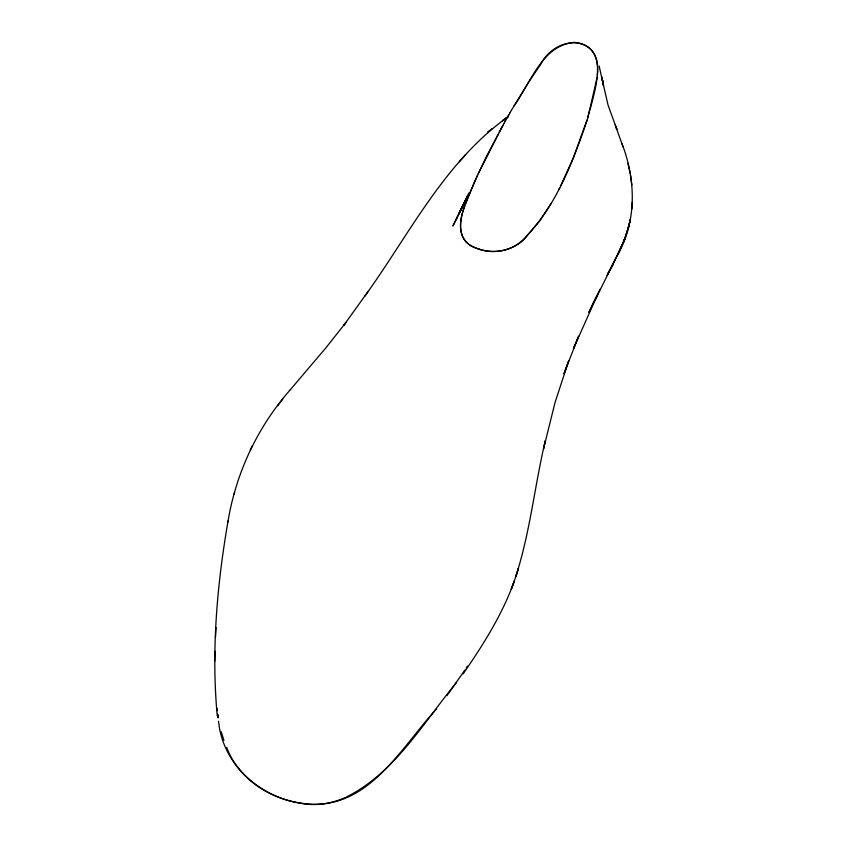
<?xml version="1.0" encoding="UTF-8"?>
<svg xmlns="http://www.w3.org/2000/svg" width="847" height="847" viewBox="0 0 847 847"><rect width="100%" height="100%" fill="white"/><g stroke="black" fill="none" stroke-linecap="round" stroke-linejoin="round"><path stroke-width="1.27" d="M617.812 254.587L624.959 238.346L623.551 242.02L628.855 225.99L624.959 238.346L617.812 254.587C636.944 220.644 635.758 179.257 621.994 143.725M290.489 389.504C258.833 425.438 237.414 469.714 228.796 516.776C217.234 582.249 211.104 649.554 217.256 715.906M214.958 651.205L214.704 661.443M216.027 627.532L215.519 637.272M631.82 209.029L632.36 201.999M590.253 109.03C595.759 87.072 609.417 45.738 574.16 42.361C541.72 45.494 530.741 83.175 513.928 105.981M597.347 75.245C602.63 34.272 555.918 33.753 540.587 64.605M597.135 77.416L587.754 118.072L573.493 157.362M227.568 523.065L227.97 520.958M590.073 108.998L587.522 118.104M234.693 492.192L234.058 494.553M587.056 120.369C573.303 160.708 557.527 202.211 528.443 234.206M464.834 206.139C458.598 220.485 456.999 241.67 475.231 247.758C492.912 255.487 514.976 251.167 526.972 235.572M465.405 204.402L474.691 181.396L486.951 155.52M573.567 157.426L560.714 185.737M618.67 252.777L610.856 268.181M621.211 246.922L614.71 260.474M477.242 175.7C469.069 197.467 443.225 238.356 478.926 249.071M600.036 289.261L588.856 312.405L597.241 295.391L573.535 348.456L578.617 336.164L563.964 373.749L568.633 360.97L555.039 402.537L543.573 448.677L545.309 440.652C533.959 488.634 529.587 538.48 512.837 585.086C500.799 616.955 482.388 645.943 463.129 673.852M597.241 295.391L595.113 300.06L614.848 260.294L607.119 275.402L613.154 264.179L607.627 273.772M478.121 173.783L502.843 125.578M460.323 210.787L468.867 193.042M457.369 216.896L452.933 226.033L467.533 195.848L464.484 202.168M456.035 219.638L466.178 198.981M462.356 206.71L458.735 214.079L464.431 202.518M250.246 450.043L252.279 445.956M487.014 155.467L498.131 134.207M558.66 189.781L559.687 187.769M592.445 304.645L598.151 293.909M499.158 132.153L504.039 123.418M503.901 123.524L505.257 121.248M505.108 121.354L506.474 119.078M506.337 119.173L508.952 114.716M507.575 116.992L510.201 112.535M510.085 112.598L511.461 110.354M511.355 110.396L526.961 84.795L540.513 64.584M551.185 203.354L539.867 220.633L527.078 235.625M466.242 668.039L467.449 666.123M464.961 669.998L446.962 695.641M368.498 290.881L343.914 325.153L346.052 322.305M364.813 296.196C409.154 234.661 444.04 162.772 507.004 117.542L502.483 120.761L508.401 116.494M456.544 682.47C423.055 723.052 394.797 772.919 346.222 797.091M345.767 322.696L325.841 347.895L290.299 389.736M282.771 399.085L277.657 405.755M436.671 708.844C402.145 745.974 371.134 805.677 313.019 804.258C276.958 803.295 239.574 782.342 226.721 747.382M465.585 154.62L459.318 161.809M528.38 234.153C517.401 249.293 496.903 255.074 479.402 249.209M489.651 130.65L487.523 132.513L491.916 128.702M502.483 120.761L508.179 116.664M345.057 797.609C330.944 803.877 315.19 806.365 300.007 803.083M299.224 802.945C258.695 796.244 222.401 763.539 218.558 721.242M615.197 124.954L616.934 129.591L608.051 105.113L603.106 83.546M615.758 126.468L623.148 147.134M223.936 740.331L221.173 731.702M599.157 66.024L603.488 85.611L601.825 76.961L602.873 82.254M627.923 163.355L630.168 173.487M630.475 175.096L631.851 185.07M217.615 714.328L218.155 717.885L217.764 714.392M217.044 708.261L217.277 710.697M630.359 219.415L627.839 229.611L630.359 219.415M517.104 572.657L515.834 576.712L518.512 568.221L517.104 572.657M512.901 584.843L511.281 589.184L514.436 580.767L512.901 584.843M602.799 81.905L602.482 80.253L603.18 83.938L602.799 81.905"/></g></svg>
